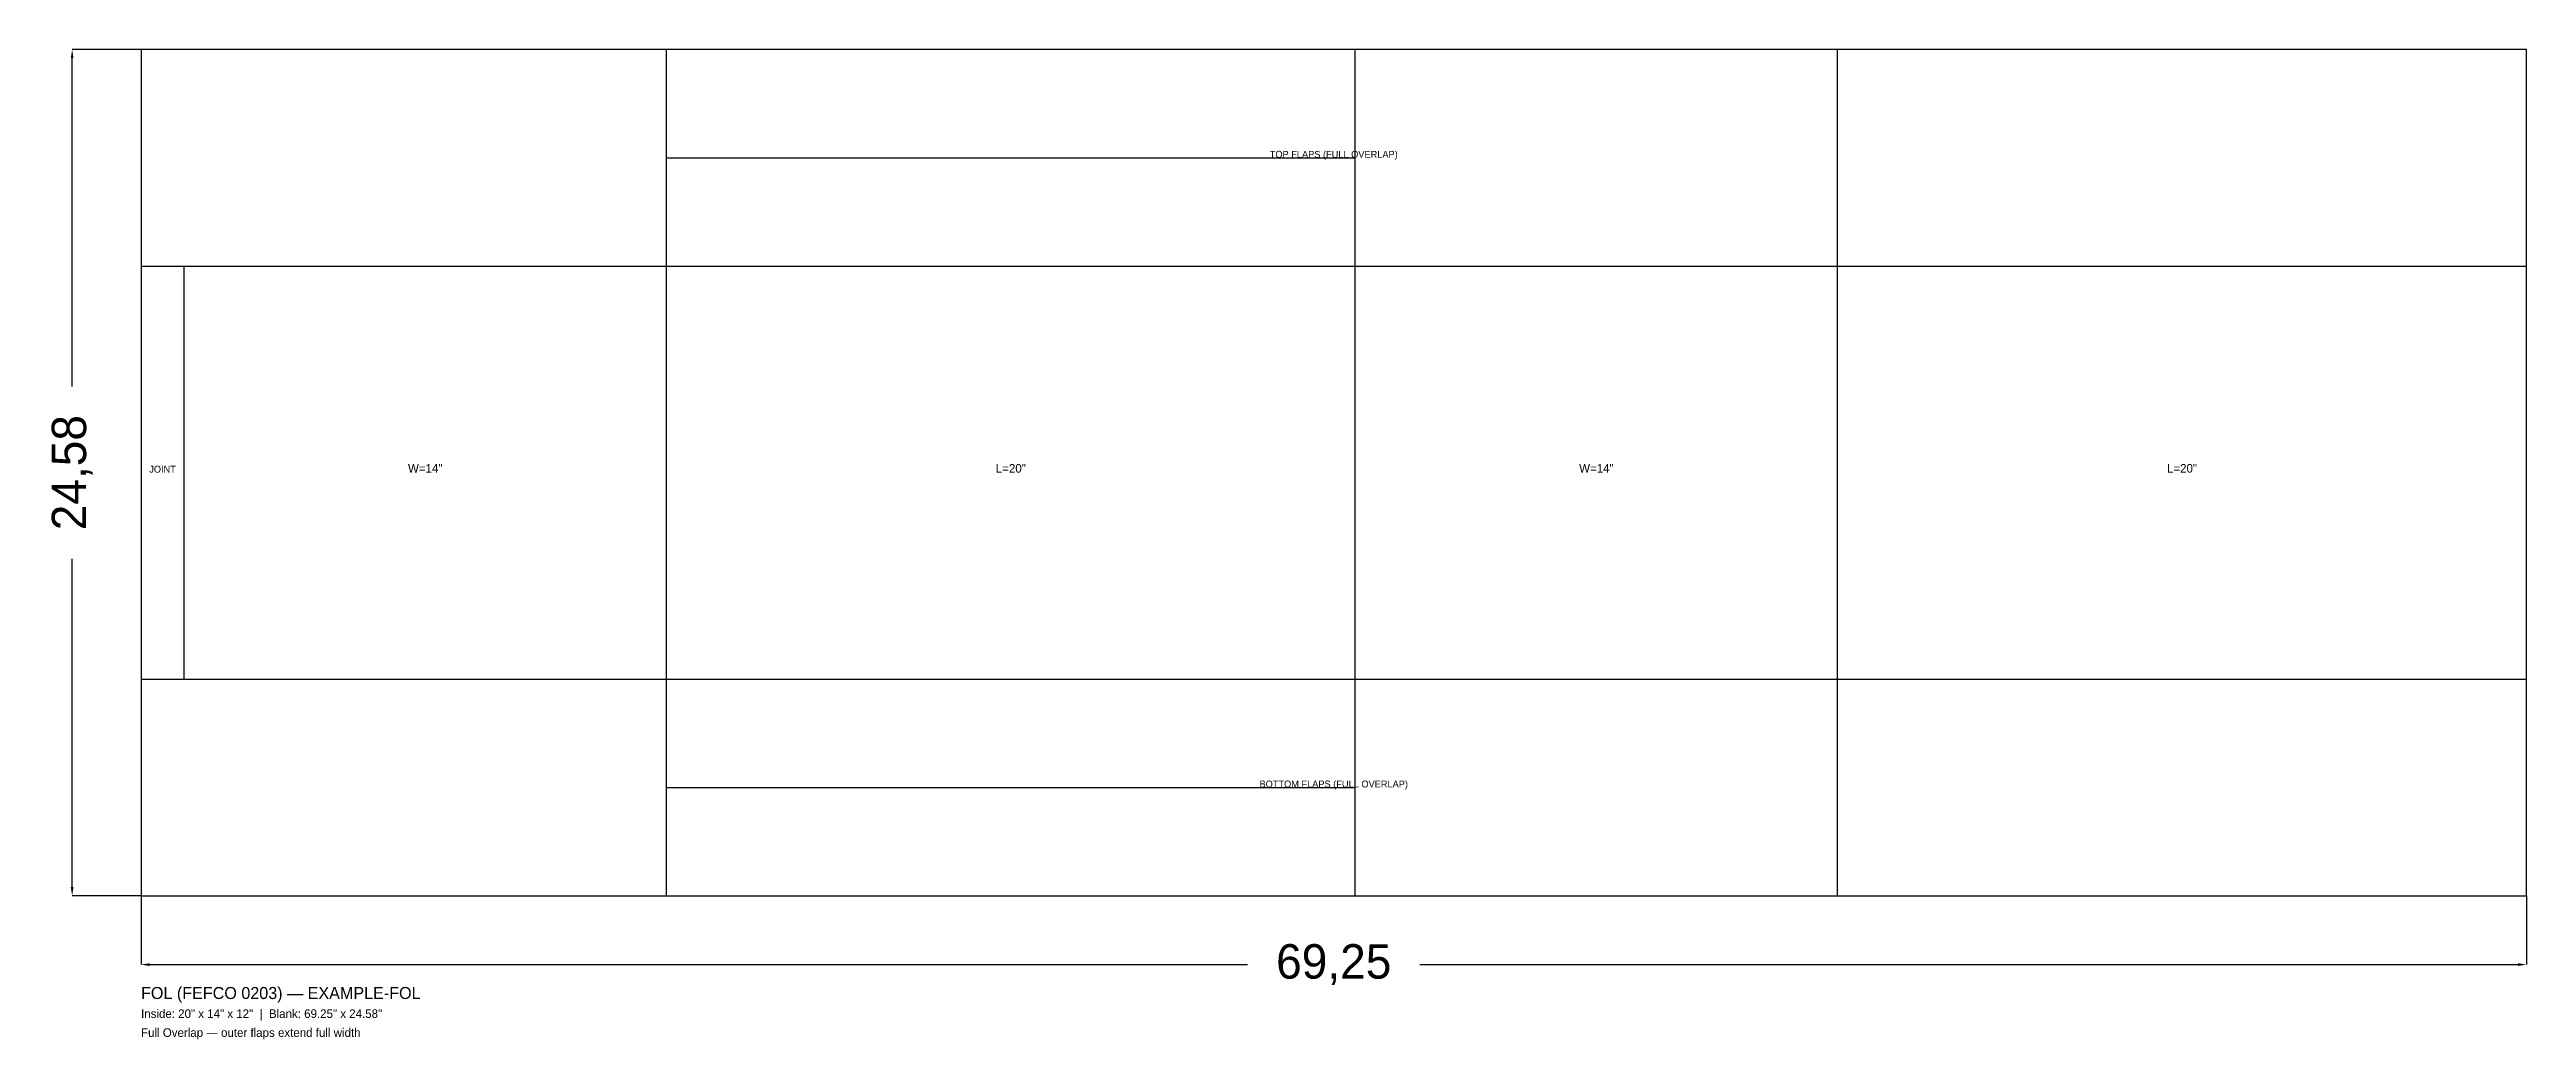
# Model space of a CAD drawing. Header units: metres. Extents: x -2.7 to 69.2, y -4.2 to 24.6.
import ezdxf
from ezdxf.enums import TextEntityAlignment as Align

# ---------------------------------------------------------------- set-up
doc = ezdxf.new("R2010")
doc.units = ezdxf.units.M
for name, color, linetype in [('CREASE', 4, 'Continuous'), ('CUT', 1, 'Continuous'), ('DIMENSION', 3, 'Continuous'), ('SCORE', 5, 'Continuous'), ('TITLE', 7, 'Continuous')]:
    doc.layers.add(name, color=color, linetype=linetype)
doc.dimstyles.get("Standard").update_dxf_attribs({"dimtxt": 2.5, "dimasz": 2.5, "dimexe": 1.25, "dimexo": 0.625, "dimtad": 1, "dimcen": 2.5, "dimazin": 3, "dimtfac": 1, "dimtmove": 0, "dimatfit": 3})

# ---------------------------------------------------------------- blocks, each defined once
blk = doc.blocks.new('_CLOSEDFILLED')
at = {"color": 0, "linetype": 'BYBLOCK'}
blk.add_solid([(-1, 0.16), (0, 0), (-1, -0.16)], dxfattribs=at)
blk = doc.blocks.new('*D1')
for p, q in [((0, 0), (0, -2)), ((69.25, 0), (69.25, -2)), ((0.25, -2), (32.125, -2)), ((37.125, -2), (69, -2))]:
    blk.add_line(p, q)
at = {"layer": 'Defpoints'}
for p in [(0, 0), (69.25, 0), (0, -2)]:
    blk.add_point(p, dxfattribs=at)
at = {"layer": 'DIMENSION', "xscale": 0.25, "yscale": 0.25, "rotation": 180}
blk.add_blockref('_CLOSEDFILLED', (0, -2), dxfattribs=at)
at = {"layer": 'DIMENSION', "xscale": 0.25, "yscale": 0.25}
blk.add_blockref('_CLOSEDFILLED', (69.25, -2), dxfattribs=at)
at = {"layer": 'DIMENSION', "insert": (34.625, -2), "char_height": 1, "attachment_point": 5}
blk.add_mtext('69,25', dxfattribs=at)
blk = doc.blocks.new('*D2')
for p, q in [((0, 24.583), (-2, 24.583)), ((-2, 14.791), (-2, 24.333)), ((-2, 0.25), (-2, 9.791)), ((0, 0), (-2, 0))]:
    blk.add_line(p, q)
at = {"layer": 'Defpoints'}
for p in [(0, 24.583), (-2, 0), (0, 0)]:
    blk.add_point(p, dxfattribs=at)
at = {"layer": 'DIMENSION', "xscale": 0.25, "yscale": 0.25}
for p, rotation in [((-2, 24.583), 90), ((-2, 0), 270)]:
    blk.add_blockref('_CLOSEDFILLED', p, dxfattribs=dict(at, rotation=rotation))
at = {"layer": 'DIMENSION', "insert": (-2, 12.291), "char_height": 1, "attachment_point": 5, "rotation": 90}
blk.add_mtext('24,58', dxfattribs=at)

msp = doc.modelspace()

# ---------------------------------------------------------------- linework, layer by layer
at = {"layer": 'CREASE'}
for p, q in [((15.25, 21.437), (35.25, 21.437)), ((15.25, 3.146), (35.25, 3.146))]:
    msp.add_line(p, q, dxfattribs=at)
at = {"layer": 'CUT'}
for p, q in [((15.25, 18.291), (15.25, 24.583)), ((35.25, 18.291), (35.25, 24.583)), ((49.25, 18.291), (49.25, 24.583)), ((15.25, 0), (15.25, 6.291)), ((35.25, 0), (35.25, 6.291)), ((49.25, 0), (49.25, 6.291))]:
    msp.add_line(p, q, dxfattribs=at)
msp.add_lwpolyline([(0, 0), (69.25, 0), (69.25, 24.583), (0, 24.583)], close=True, dxfattribs=at)
at = {"layer": 'SCORE'}
for p, q in [((0, 18.291), (69.25, 18.291)), ((1.25, 6.291), (1.25, 18.291)), ((15.25, 6.291), (15.25, 18.291)), ((35.25, 6.291), (35.25, 18.291)), ((49.25, 6.291), (49.25, 18.291)), ((0, 6.291), (69.25, 6.291))]:
    msp.add_line(p, q, dxfattribs=at)

# ---------------------------------------------------------------- texts
at = {"layer": 'TITLE'}
for s, height, p in [('TOP FLAPS (FULL OVERLAP)', 0.2, (34.625, 21.437)), ('JOINT', 0.2, (0.625, 12.291)), ('W=14"', 0.25, (8.25, 12.291)), ('L=20"', 0.25, (25.25, 12.291)), ('W=14"', 0.25, (42.25, 12.291)), ('L=20"', 0.25, (59.25, 12.291)), ('BOTTOM FLAPS (FULL OVERLAP)', 0.2, (34.625, 3.146))]:
    msp.add_text(s, height=height, dxfattribs=at).set_placement(p, align=Align.CENTER)
for s, height, p in [('FOL (FEFCO 0203) — EXAMPLE-FOL', 0.35, (0, -3)), ('Inside: 20" x 14" x 12"  |  Blank: 69.25" x 24.58"', 0.25, (0, -3.55)), ('Full Overlap — outer flaps extend full width', 0.25, (0, -4.1))]:
    msp.add_text(s, height=height, dxfattribs=at).set_placement(p)

# ---------------------------------------------------------------- dimensions: what is measured, and where the dimension line sits
at = {"layer": 'DIMENSION'}
dim = msp.add_linear_dim(base=(-2, 0), p1=(0, 0), p2=(0, 24.583), angle=90, dimstyle='Standard', dxfattribs=at)
dim.commit()
dim.dimension.update_dxf_attribs({"geometry": '*D2', "text_midpoint": (-2, 12.291)})
dim = msp.add_linear_dim(base=(0, -2), p1=(0, 0), p2=(69.25, 0), dimstyle='Standard', dxfattribs=at)
dim.commit()
dim.dimension.update_dxf_attribs({"geometry": '*D1', "text_midpoint": (34.625, -2)})

doc.saveas('drawing.dxf')
